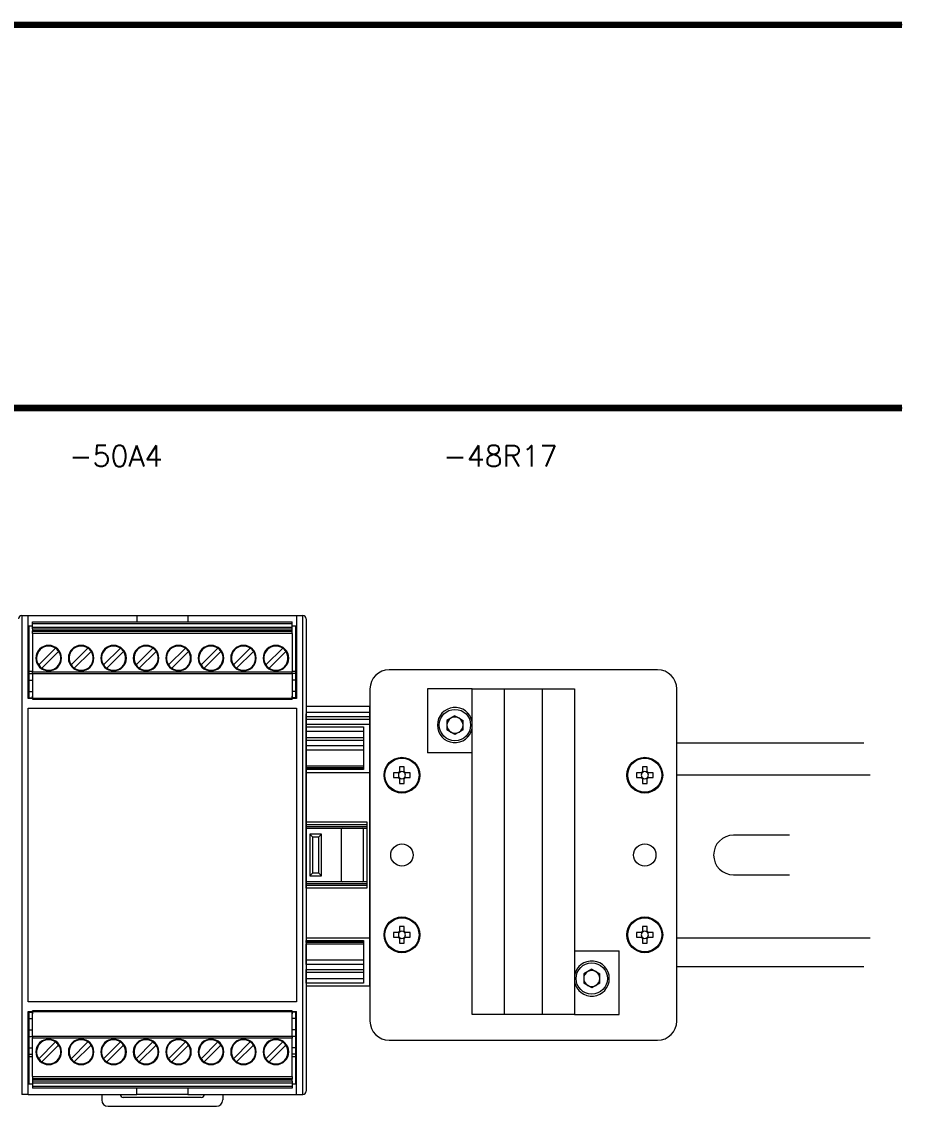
# Model space of a CAD drawing. Extents: x -2993 to 3661, y -4147 to -1441.
# Drawn here: x -1920.4 to -1782.1, y -2918.5 to -2748.7 of the extents above; entities that cross this region are included whole.
import ezdxf
from ezdxf.enums import TextEntityAlignment as Align

# ---------------------------------------------------------------- set-up
doc = ezdxf.new("R2010")
doc.units = 0
doc.header["$LTSCALE"] = 0.1
doc.header["$MEASUREMENT"] = 0
doc.layers.get('0').update_dxf_attribs({"linetype": 'CONTINUOUS'})
doc.layers.add('DIM', color=5, linetype='CONTINUOUS')
doc.layers.add('RAILS', color=1, linetype='CONTINUOUS')
doc.styles.get("Standard").update_dxf_attribs({"font": 'simplex.shx'})

msp = doc.modelspace()

# ---------------------------------------------------------------- linework, layer by layer
at = {"color": 7, "linetype": 'Continuous', "lineweight": 13}
for p, q in [((-1920.37, -2841.67), (-1920.37, -2916.67)), ((-1920.37, -2841.67), (-1919.37, -2841.67)), ((-1919.37, -2841.67), (-1902.37, -2841.67)), ((-1919.37, -2854.67), (-1919.37, -2841.67)), ((-1919.37, -2843.27), (-1918.69, -2843.27)), ((-1919.27, -2843.27), (-1919.27, -2854.37)), ((-1918.69, -2842.67), (-1878.05, -2842.67)), ((-1878.05, -2842.97), (-1918.69, -2842.97)), ((-1918.69, -2843.47), (-1918.69, -2842.97)), ((-1902.37, -2841.67), (-1902.37, -2842.67)), ((-1902.37, -2841.67), (-1894.37, -2841.67)), ((-1894.37, -2841.67), (-1894.37, -2842.67)), ((-1894.37, -2841.67), (-1877.37, -2841.67)), ((-1878.05, -2843.47), (-1878.05, -2842.97)), ((-1878.05, -2843.27), (-1877.37, -2843.27)), ((-1877.47, -2854.37), (-1877.47, -2843.27)), ((-1877.37, -2841.67), (-1877.37, -2854.67)), ((-1877.37, -2841.67), (-1876.37, -2841.67)), ((-1876.37, -2916.67), (-1876.37, -2841.67)), ((-1875.87, -2842.17), (-1875.87, -2916.17)), ((-1918.69, -2843.47), (-1878.05, -2843.47)), ((-1918.69, -2843.77), (-1878.05, -2843.77)), ((-1918.69, -2843.77), (-1918.69, -2844.08)), ((-1878.05, -2844.08), (-1918.69, -2844.08)), ((-1878.05, -2844.19), (-1918.69, -2844.19)), ((-1878.05, -2844.49), (-1918.69, -2844.49)), ((-1918.69, -2844.49), (-1918.69, -2850.51)), ((-1878.05, -2844.08), (-1878.05, -2843.77)), ((-1878.05, -2844.49), (-1878.05, -2850.51)), ((-1917.71, -2849.41), (-1915.08, -2846.78)), ((-1914.59, -2847.28), (-1917.22, -2849.91)), ((-1912.63, -2849.41), (-1910, -2846.78)), ((-1909.51, -2847.28), (-1912.14, -2849.91)), ((-1907.55, -2849.41), (-1904.92, -2846.78)), ((-1904.43, -2847.28), (-1907.06, -2849.91)), ((-1902.47, -2849.41), (-1899.84, -2846.78)), ((-1899.35, -2847.28), (-1901.98, -2849.91)), ((-1897.39, -2849.41), (-1894.76, -2846.78)), ((-1894.27, -2847.28), (-1896.9, -2849.91)), ((-1892.31, -2849.41), (-1889.68, -2846.78)), ((-1889.19, -2847.28), (-1891.82, -2849.91)), ((-1887.23, -2849.41), (-1884.6, -2846.78)), ((-1884.11, -2847.28), (-1886.74, -2849.91)), ((-1882.15, -2849.41), (-1879.52, -2846.78)), ((-1879.03, -2847.28), (-1881.66, -2849.91)), ((-1919.27, -2850.37), (-1918.69, -2850.37)), ((-1919.27, -2850.77), (-1918.69, -2850.77)), ((-1919.27, -2851.77), (-1918.69, -2851.77)), ((-1918.69, -2850.51), (-1878.05, -2850.51)), ((-1878.05, -2850.81), (-1918.69, -2850.81)), ((-1918.69, -2850.81), (-1918.69, -2854.79)), ((-1878.05, -2850.37), (-1877.47, -2850.37)), ((-1878.05, -2850.81), (-1878.05, -2850.51)), ((-1877.47, -2850.77), (-1878.05, -2850.77)), ((-1878.05, -2850.81), (-1878.05, -2854.79)), ((-1877.47, -2851.77), (-1878.05, -2851.77)), ((-1820.87, -2850.17), (-1862.87, -2850.17)), ((-1865.87, -2853.17), (-1865.87, -2905.17)), ((-1856.87, -2853.17), (-1856.87, -2863.17)), ((-1849.87, -2853.17), (-1856.87, -2853.17)), ((-1849.87, -2904.17), (-1849.87, -2853.17)), ((-1849.87, -2853.17), (-1844.87, -2853.17)), ((-1844.87, -2853.17), (-1844.87, -2904.17)), ((-1844.87, -2853.17), (-1838.87, -2853.17)), ((-1838.87, -2904.17), (-1838.87, -2853.17)), ((-1838.87, -2853.17), (-1833.87, -2853.17)), ((-1833.87, -2853.17), (-1833.87, -2904.17)), ((-1817.87, -2905.17), (-1817.87, -2853.17)), ((-1919.37, -2854.37), (-1919.27, -2854.37)), ((-1877.37, -2854.67), (-1919.37, -2854.67)), ((-1919.27, -2853.57), (-1918.69, -2853.57)), ((-1919.27, -2854.37), (-1919.27, -2854.67)), ((-1919.27, -2854.57), (-1918.69, -2854.57)), ((-1918.69, -2854.67), (-1918.69, -2854.3)), ((-1918.69, -2854.79), (-1878.05, -2854.79)), ((-1877.47, -2853.57), (-1878.05, -2853.57)), ((-1878.05, -2854.67), (-1878.05, -2854.3)), ((-1877.47, -2854.57), (-1878.05, -2854.57)), ((-1877.47, -2854.37), (-1877.37, -2854.37)), ((-1877.47, -2854.67), (-1877.47, -2854.37)), ((-1919.37, -2902.17), (-1919.37, -2856.17)), ((-1919.37, -2856.17), (-1877.37, -2856.17)), ((-1877.37, -2856.17), (-1877.37, -2902.17)), ((-1875.87, -2855.87), (-1875.87, -2856.85)), ((-1875.87, -2855.87), (-1865.87, -2855.87)), ((-1875.87, -2856.85), (-1875.87, -2857.47)), ((-1865.87, -2856.85), (-1875.87, -2856.85)), ((-1865.87, -2856.85), (-1865.87, -2855.87)), ((-1865.87, -2857.47), (-1865.87, -2856.85)), ((-1875.87, -2859.07), (-1875.87, -2857.07)), ((-1875.87, -2857.97), (-1875.87, -2857.47)), ((-1875.87, -2857.47), (-1865.87, -2857.47)), ((-1875.87, -2857.97), (-1875.87, -2858.67)), ((-1865.87, -2857.97), (-1875.87, -2857.97)), ((-1865.87, -2857.97), (-1865.87, -2857.47)), ((-1865.87, -2858.67), (-1865.87, -2857.97)), ((-1852.57, -2857.37), (-1853.83, -2858.1)), ((-1853.83, -2858.1), (-1853.83, -2859.55)), ((-1852.57, -2857.37), (-1851.31, -2858.1)), ((-1851.31, -2859.55), (-1851.31, -2858.1)), ((-1875.87, -2858.67), (-1875.87, -2859.11)), ((-1875.87, -2858.67), (-1865.87, -2858.67)), ((-1875.87, -2880.57), (-1875.87, -2859.07)), ((-1875.87, -2859.8), (-1875.87, -2859.11)), ((-1875.87, -2859.11), (-1866.87, -2859.11)), ((-1875.87, -2859.85), (-1875.87, -2859.8)), ((-1875.87, -2859.8), (-1866.87, -2859.8)), ((-1875.87, -2860.8), (-1875.87, -2859.85)), ((-1866.87, -2859.85), (-1875.87, -2859.85)), ((-1866.87, -2859.11), (-1866.87, -2865.79)), ((-1865.87, -2866.23), (-1865.87, -2858.67)), ((-1852.57, -2860.28), (-1853.83, -2859.55)), ((-1851.31, -2859.55), (-1852.57, -2860.28)), ((-1875.87, -2861.24), (-1875.87, -2860.8)), ((-1866.87, -2860.8), (-1875.87, -2860.8)), ((-1875.87, -2861.24), (-1875.87, -2862.01)), ((-1866.87, -2861.24), (-1875.87, -2861.24)), ((-1875.87, -2862.72), (-1875.87, -2862.01)), ((-1875.87, -2862.01), (-1866.87, -2862.01)), ((-1875.87, -2865.26), (-1875.87, -2862.72)), ((-1875.87, -2862.72), (-1866.87, -2862.72)), ((-1849.87, -2863.17), (-1856.87, -2863.17)), ((-1875.87, -2865.26), (-1875.87, -2865.46)), ((-1866.87, -2865.26), (-1875.87, -2865.26)), ((-1861.24, -2865.37), (-1861.24, -2866.11)), ((-1860.5, -2866.11), (-1860.5, -2865.37)), ((-1823.24, -2865.37), (-1823.24, -2866.11)), ((-1822.5, -2866.11), (-1822.5, -2865.37)), ((-1875.87, -2865.7), (-1875.87, -2865.46)), ((-1875.87, -2865.46), (-1866.87, -2865.46)), ((-1875.87, -2865.79), (-1875.87, -2865.7)), ((-1866.87, -2865.7), (-1875.87, -2865.7)), ((-1866.87, -2865.79), (-1875.87, -2865.79)), ((-1875.87, -2865.79), (-1875.87, -2866.23)), ((-1875.87, -2866.23), (-1865.87, -2866.23)), ((-1875.87, -2866.23), (-1875.87, -2873.97)), ((-1865.87, -2892.12), (-1865.87, -2866.23)), ((-1861.44, -2866.3), (-1862.18, -2866.3)), ((-1862.18, -2867.04), (-1861.44, -2867.04)), ((-1861.4, -2866.3), (-1861.4, -2866.5)), ((-1861.4, -2866.85), (-1861.4, -2867.04)), ((-1861.05, -2866.15), (-1861.24, -2866.15)), ((-1860.5, -2866.15), (-1860.7, -2866.15)), ((-1860.34, -2866.5), (-1860.34, -2866.3)), ((-1860.34, -2867.04), (-1860.34, -2866.85)), ((-1859.56, -2866.3), (-1860.31, -2866.3)), ((-1860.31, -2867.04), (-1859.56, -2867.04)), ((-1823.44, -2866.3), (-1824.18, -2866.3)), ((-1824.18, -2867.04), (-1823.44, -2867.04)), ((-1823.4, -2866.3), (-1823.4, -2866.5)), ((-1823.4, -2866.85), (-1823.4, -2867.04)), ((-1823.05, -2866.15), (-1823.24, -2866.15)), ((-1822.5, -2866.15), (-1822.7, -2866.15)), ((-1822.34, -2866.5), (-1822.34, -2866.3)), ((-1822.34, -2867.04), (-1822.34, -2866.85)), ((-1821.56, -2866.3), (-1822.31, -2866.3)), ((-1822.31, -2867.04), (-1821.56, -2867.04)), ((-1861.24, -2867.2), (-1861.05, -2867.2)), ((-1861.24, -2867.24), (-1861.24, -2867.98)), ((-1860.7, -2867.2), (-1860.5, -2867.2)), ((-1860.5, -2867.98), (-1860.5, -2867.24)), ((-1823.24, -2867.2), (-1823.05, -2867.2)), ((-1823.24, -2867.24), (-1823.24, -2867.98)), ((-1822.7, -2867.2), (-1822.5, -2867.2)), ((-1822.5, -2867.98), (-1822.5, -2867.24)), ((-1875.87, -2874.37), (-1875.87, -2873.97)), ((-1875.87, -2873.97), (-1866.37, -2873.97)), ((-1875.87, -2874.74), (-1875.87, -2874.37)), ((-1875.87, -2874.37), (-1866.37, -2874.37)), ((-1875.87, -2874.97), (-1875.87, -2874.74)), ((-1866.37, -2874.74), (-1875.87, -2874.74)), ((-1875.87, -2874.97), (-1866.37, -2874.97)), ((-1875.87, -2883.37), (-1875.87, -2874.97)), ((-1870.37, -2875.17), (-1870.37, -2883.17)), ((-1866.87, -2883.17), (-1866.87, -2875.17)), ((-1866.37, -2873.97), (-1866.37, -2884.37)), ((-1875.27, -2875.92), (-1874.87, -2876.32)), ((-1873.47, -2875.92), (-1875.27, -2875.92)), ((-1875.27, -2875.92), (-1875.27, -2882.42)), ((-1874.87, -2876.32), (-1873.87, -2876.32)), ((-1874.87, -2876.32), (-1874.87, -2882.02)), ((-1873.87, -2876.32), (-1873.47, -2875.92)), ((-1873.87, -2882.02), (-1873.87, -2876.32)), ((-1873.47, -2882.42), (-1873.47, -2875.92)), ((-1874.87, -2882.02), (-1875.27, -2882.42)), ((-1873.87, -2882.02), (-1874.87, -2882.02)), ((-1873.47, -2882.42), (-1873.87, -2882.02)), ((-1875.87, -2883.61), (-1875.87, -2883.37)), ((-1866.37, -2883.37), (-1875.87, -2883.37)), ((-1875.87, -2883.97), (-1875.87, -2883.61)), ((-1875.87, -2883.61), (-1866.37, -2883.61)), ((-1875.87, -2884.37), (-1875.87, -2883.97)), ((-1866.37, -2883.97), (-1875.87, -2883.97)), ((-1875.27, -2882.42), (-1873.47, -2882.42)), ((-1866.37, -2884.37), (-1875.87, -2884.37)), ((-1875.87, -2884.37), (-1875.87, -2892.12)), ((-1861.24, -2890.37), (-1861.24, -2891.11)), ((-1860.5, -2891.11), (-1860.5, -2890.37)), ((-1823.24, -2890.37), (-1823.24, -2891.11)), ((-1822.5, -2891.11), (-1822.5, -2890.37)), ((-1875.87, -2892.12), (-1875.87, -2892.56)), ((-1875.87, -2892.12), (-1865.87, -2892.12)), ((-1865.87, -2899.67), (-1865.87, -2892.12)), ((-1861.44, -2891.3), (-1862.18, -2891.3)), ((-1862.18, -2892.04), (-1861.44, -2892.04)), ((-1861.4, -2891.3), (-1861.4, -2891.5)), ((-1861.4, -2891.85), (-1861.4, -2892.04)), ((-1861.05, -2891.15), (-1861.24, -2891.15)), ((-1861.24, -2892.2), (-1861.05, -2892.2)), ((-1861.24, -2892.24), (-1861.24, -2892.98)), ((-1860.5, -2891.15), (-1860.7, -2891.15)), ((-1860.7, -2892.2), (-1860.5, -2892.2)), ((-1860.5, -2892.98), (-1860.5, -2892.24)), ((-1860.34, -2891.5), (-1860.34, -2891.3)), ((-1860.34, -2892.04), (-1860.34, -2891.85)), ((-1859.56, -2891.3), (-1860.31, -2891.3)), ((-1860.31, -2892.04), (-1859.56, -2892.04)), ((-1823.44, -2891.3), (-1824.18, -2891.3)), ((-1824.18, -2892.04), (-1823.44, -2892.04)), ((-1823.4, -2891.3), (-1823.4, -2891.5)), ((-1823.4, -2891.85), (-1823.4, -2892.04)), ((-1823.05, -2891.15), (-1823.24, -2891.15)), ((-1823.24, -2892.2), (-1823.05, -2892.2)), ((-1823.24, -2892.24), (-1823.24, -2892.98)), ((-1822.5, -2891.15), (-1822.7, -2891.15)), ((-1822.7, -2892.2), (-1822.5, -2892.2)), ((-1822.5, -2892.98), (-1822.5, -2892.24)), ((-1822.34, -2891.5), (-1822.34, -2891.3)), ((-1822.34, -2892.04), (-1822.34, -2891.85)), ((-1821.56, -2891.3), (-1822.31, -2891.3)), ((-1822.31, -2892.04), (-1821.56, -2892.04)), ((-1875.87, -2892.56), (-1866.87, -2892.56)), ((-1875.87, -2892.65), (-1875.87, -2892.56)), ((-1875.87, -2892.65), (-1866.87, -2892.65)), ((-1875.87, -2892.89), (-1875.87, -2892.65)), ((-1866.87, -2892.89), (-1875.87, -2892.89)), ((-1875.87, -2892.89), (-1875.87, -2893.09)), ((-1875.87, -2893.09), (-1866.87, -2893.09)), ((-1875.87, -2895.62), (-1875.87, -2893.09)), ((-1866.87, -2892.56), (-1866.87, -2899.24)), ((-1833.87, -2894.17), (-1826.87, -2894.17)), ((-1826.87, -2904.17), (-1826.87, -2894.17)), ((-1866.87, -2895.62), (-1875.87, -2895.62)), ((-1875.87, -2896.34), (-1875.87, -2895.62)), ((-1866.87, -2896.34), (-1875.87, -2896.34)), ((-1875.87, -2896.34), (-1875.87, -2897.11)), ((-1875.87, -2897.11), (-1866.87, -2897.11)), ((-1875.87, -2897.54), (-1875.87, -2897.11)), ((-1875.87, -2897.54), (-1866.87, -2897.54)), ((-1875.87, -2898.5), (-1875.87, -2897.54)), ((-1831.17, -2897.07), (-1832.43, -2897.8)), ((-1831.17, -2897.07), (-1829.91, -2897.8)), ((-1875.87, -2898.5), (-1866.87, -2898.5)), ((-1875.87, -2898.54), (-1875.87, -2898.5)), ((-1866.87, -2898.54), (-1875.87, -2898.54)), ((-1875.87, -2899.24), (-1875.87, -2898.54)), ((-1866.87, -2899.24), (-1875.87, -2899.24)), ((-1875.87, -2899.24), (-1875.87, -2899.67)), ((-1832.43, -2897.8), (-1832.43, -2899.25)), ((-1831.17, -2899.98), (-1832.43, -2899.25)), ((-1829.91, -2899.25), (-1831.17, -2899.98)), ((-1829.91, -2899.25), (-1829.91, -2897.8)), ((-1875.87, -2899.67), (-1865.87, -2899.67)), ((-1877.37, -2902.17), (-1919.37, -2902.17)), ((-1919.37, -2903.67), (-1877.37, -2903.67)), ((-1919.37, -2916.67), (-1919.37, -2903.67)), ((-1919.27, -2903.97), (-1919.37, -2903.97)), ((-1919.27, -2903.67), (-1919.27, -2903.97)), ((-1919.27, -2903.77), (-1918.69, -2903.77)), ((-1919.27, -2903.97), (-1919.27, -2915.07)), ((-1878.05, -2903.55), (-1918.69, -2903.55)), ((-1918.69, -2907.53), (-1918.69, -2903.55)), ((-1918.69, -2903.67), (-1918.69, -2904.05)), ((-1878.05, -2907.53), (-1878.05, -2903.55)), ((-1878.05, -2903.67), (-1878.05, -2904.05)), ((-1877.47, -2903.77), (-1878.05, -2903.77)), ((-1877.47, -2903.97), (-1877.47, -2903.67)), ((-1877.37, -2903.97), (-1877.47, -2903.97)), ((-1877.47, -2915.07), (-1877.47, -2903.97)), ((-1877.37, -2916.67), (-1877.37, -2903.67)), ((-1844.87, -2904.17), (-1849.87, -2904.17)), ((-1838.87, -2904.17), (-1844.87, -2904.17)), ((-1833.87, -2904.17), (-1838.87, -2904.17)), ((-1833.87, -2904.17), (-1826.87, -2904.17)), ((-1919.27, -2904.77), (-1918.69, -2904.77)), ((-1877.47, -2904.77), (-1878.05, -2904.77)), ((-1919.27, -2906.57), (-1918.69, -2906.57)), ((-1919.27, -2907.57), (-1918.69, -2907.57)), ((-1918.69, -2907.53), (-1878.05, -2907.53)), ((-1918.69, -2907.53), (-1918.69, -2907.83)), ((-1877.47, -2906.57), (-1878.05, -2906.57)), ((-1877.47, -2907.57), (-1878.05, -2907.57)), ((-1919.27, -2909.37), (-1918.69, -2909.37)), ((-1878.05, -2907.83), (-1918.69, -2907.83)), ((-1918.69, -2913.85), (-1918.69, -2907.83)), ((-1917.71, -2911.07), (-1915.08, -2908.44)), ((-1914.59, -2908.94), (-1917.22, -2911.57)), ((-1912.63, -2911.07), (-1910, -2908.44)), ((-1909.51, -2908.94), (-1912.14, -2911.57)), ((-1907.55, -2911.07), (-1904.92, -2908.44)), ((-1904.43, -2908.94), (-1907.06, -2911.57)), ((-1902.47, -2911.07), (-1899.84, -2908.44)), ((-1899.35, -2908.94), (-1901.98, -2911.57)), ((-1897.39, -2911.07), (-1894.76, -2908.44)), ((-1894.27, -2908.94), (-1896.9, -2911.57)), ((-1892.31, -2911.07), (-1889.68, -2908.44)), ((-1889.19, -2908.94), (-1891.82, -2911.57)), ((-1887.23, -2911.07), (-1884.6, -2908.44)), ((-1884.11, -2908.94), (-1886.74, -2911.57)), ((-1882.15, -2911.07), (-1879.52, -2908.44)), ((-1879.03, -2908.94), (-1881.66, -2911.57)), ((-1878.05, -2913.85), (-1878.05, -2907.83)), ((-1877.47, -2909.37), (-1878.05, -2909.37)), ((-1862.87, -2908.17), (-1820.87, -2908.17)), ((-1919.27, -2910.37), (-1918.69, -2910.37)), ((-1918.69, -2910.77), (-1919.27, -2910.77)), ((-1877.47, -2910.37), (-1878.05, -2910.37)), ((-1877.47, -2910.77), (-1878.05, -2910.77)), ((-1918.69, -2913.85), (-1878.05, -2913.85)), ((-1918.69, -2914.15), (-1878.05, -2914.15)), ((-1918.69, -2914.27), (-1878.05, -2914.27)), ((-1918.69, -2914.27), (-1918.69, -2914.58)), ((-1878.05, -2914.58), (-1918.69, -2914.58)), ((-1878.05, -2914.58), (-1878.05, -2914.27)), ((-1918.69, -2915.07), (-1919.37, -2915.07)), ((-1878.05, -2914.88), (-1918.69, -2914.88)), ((-1918.69, -2914.88), (-1918.69, -2915.37)), ((-1918.69, -2915.37), (-1878.05, -2915.37)), ((-1878.05, -2915.67), (-1918.69, -2915.67)), ((-1902.37, -2916.67), (-1902.37, -2915.67)), ((-1894.37, -2915.67), (-1894.37, -2916.67)), ((-1878.05, -2914.88), (-1878.05, -2915.37)), ((-1877.37, -2915.07), (-1878.05, -2915.07)), ((-1919.37, -2916.67), (-1920.37, -2916.67)), ((-1919.37, -2916.67), (-1902.37, -2916.67)), ((-1907.85, -2916.67), (-1907.85, -2917.52)), ((-1892.27, -2917.12), (-1904.47, -2917.12)), ((-1894.37, -2916.67), (-1902.37, -2916.67)), ((-1894.37, -2916.67), (-1877.37, -2916.67)), ((-1888.9, -2916.67), (-1888.9, -2917.52)), ((-1877.37, -2916.67), (-1876.37, -2916.67)), ((-1906.85, -2918.52), (-1889.9, -2918.52))]:
    msp.add_line(p, q, dxfattribs=at)
for points in [[(-1918.69, -2842.97), (-1918.69, -2842.92), (-1918.69, -2842.86), (-1918.69, -2842.81), (-1918.69, -2842.76), (-1918.69, -2842.72), (-1918.69, -2842.7), (-1918.69, -2842.68), (-1918.69, -2842.67)], [(-1878.05, -2842.97), (-1878.05, -2842.92), (-1878.05, -2842.86), (-1878.05, -2842.81), (-1878.05, -2842.76), (-1878.05, -2842.72), (-1878.05, -2842.7), (-1878.05, -2842.68), (-1878.05, -2842.67)], [(-1918.69, -2843.77), (-1918.69, -2843.71), (-1918.69, -2843.65), (-1918.69, -2843.6), (-1918.69, -2843.56), (-1918.69, -2843.52), (-1918.69, -2843.49), (-1918.69, -2843.47), (-1918.69, -2843.47)], [(-1918.69, -2844.19), (-1918.69, -2844.17), (-1918.69, -2844.13), (-1918.69, -2844.08)], [(-1918.69, -2844.49), (-1918.69, -2844.44), (-1918.69, -2844.38), (-1918.69, -2844.33), (-1918.69, -2844.28), (-1918.69, -2844.24), (-1918.69, -2844.22), (-1918.69, -2844.2), (-1918.69, -2844.19)], [(-1878.05, -2843.77), (-1878.05, -2843.71), (-1878.05, -2843.65), (-1878.05, -2843.6), (-1878.05, -2843.56), (-1878.05, -2843.52), (-1878.05, -2843.49), (-1878.05, -2843.47), (-1878.05, -2843.47)], [(-1878.05, -2844.19), (-1878.05, -2844.17), (-1878.05, -2844.13), (-1878.05, -2844.08)], [(-1878.05, -2844.49), (-1878.05, -2844.44), (-1878.05, -2844.38), (-1878.05, -2844.33), (-1878.05, -2844.28), (-1878.05, -2844.24), (-1878.05, -2844.22), (-1878.05, -2844.2), (-1878.05, -2844.19)], [(-1918.69, -2850.81), (-1918.69, -2850.81), (-1918.69, -2850.79), (-1918.69, -2850.76), (-1918.69, -2850.73), (-1918.69, -2850.68), (-1918.69, -2850.63), (-1918.69, -2850.57), (-1918.69, -2850.51)], [(-1878.05, -2907.53), (-1878.05, -2907.54), (-1878.05, -2907.56), (-1878.05, -2907.58), (-1878.05, -2907.62), (-1878.05, -2907.67), (-1878.05, -2907.72), (-1878.05, -2907.78), (-1878.05, -2907.83)], [(-1918.69, -2913.85), (-1918.69, -2913.91), (-1918.69, -2913.97), (-1918.69, -2914.02), (-1918.69, -2914.07), (-1918.69, -2914.1), (-1918.69, -2914.13), (-1918.69, -2914.15), (-1918.69, -2914.15)], [(-1918.69, -2914.15), (-1918.69, -2914.17), (-1918.69, -2914.22), (-1918.69, -2914.27)], [(-1918.69, -2914.58), (-1918.69, -2914.64), (-1918.69, -2914.69), (-1918.69, -2914.75), (-1918.69, -2914.79), (-1918.69, -2914.83), (-1918.69, -2914.86), (-1918.69, -2914.87), (-1918.69, -2914.88)], [(-1878.05, -2913.85), (-1878.05, -2913.91), (-1878.05, -2913.97), (-1878.05, -2914.02), (-1878.05, -2914.07), (-1878.05, -2914.1), (-1878.05, -2914.13), (-1878.05, -2914.15), (-1878.05, -2914.15)], [(-1878.05, -2914.15), (-1878.05, -2914.17), (-1878.05, -2914.22), (-1878.05, -2914.27)], [(-1878.05, -2914.58), (-1878.05, -2914.64), (-1878.05, -2914.69), (-1878.05, -2914.75), (-1878.05, -2914.79), (-1878.05, -2914.83), (-1878.05, -2914.86), (-1878.05, -2914.87), (-1878.05, -2914.88)], [(-1918.69, -2915.37), (-1918.69, -2915.43), (-1918.69, -2915.49), (-1918.69, -2915.54), (-1918.69, -2915.59), (-1918.69, -2915.62), (-1918.69, -2915.65), (-1918.69, -2915.67), (-1918.69, -2915.67)], [(-1878.05, -2915.37), (-1878.05, -2915.43), (-1878.05, -2915.49), (-1878.05, -2915.54), (-1878.05, -2915.59), (-1878.05, -2915.62), (-1878.05, -2915.65), (-1878.05, -2915.67), (-1878.05, -2915.67)]]:
    msp.add_lwpolyline(points, dxfattribs=at)
for centre, radius in [((-1852.57, -2858.82), 2.45), ((-1860.87, -2866.67), 2.8), ((-1860.87, -2866.67), 2.67), ((-1822.87, -2866.67), 2.8), ((-1822.87, -2866.67), 2.67), ((-1860.87, -2879.17), 1.75), ((-1822.87, -2879.17), 1.75), ((-1860.87, -2891.67), 2.8), ((-1860.87, -2891.67), 2.67), ((-1822.87, -2891.67), 2.8), ((-1822.87, -2891.67), 2.67), ((-1831.17, -2898.52), 2.45)]:
    msp.add_circle(centre, radius, dxfattribs=at)
for centre, radius, start, end in [((-1920.37, -2842.17), 0.5, 90.0002, 180), ((-1876.37, -2842.17), 0.5, 0.0002, 90), ((-1916.15, -2848.34), 2, 90, 270), ((-1916.15, -2848.34), 1.89, 55.6634, 135), ((-1916.15, -2848.34), 2, 270, 90), ((-1911.07, -2848.34), 2, 90, 270), ((-1911.07, -2848.34), 1.89, 55.6634, 135), ((-1911.07, -2848.34), 2, 270, 90), ((-1905.99, -2848.34), 2, 90, 270), ((-1905.99, -2848.34), 1.89, 55.6634, 135), ((-1905.99, -2848.34), 2, 270, 90), ((-1900.91, -2848.34), 2, 90, 270), ((-1900.91, -2848.34), 1.89, 55.6634, 135), ((-1900.91, -2848.34), 2, 270, 90), ((-1895.83, -2848.34), 2, 90, 270), ((-1895.83, -2848.34), 1.89, 55.6634, 135), ((-1895.83, -2848.34), 2, 270, 90), ((-1890.75, -2848.34), 2, 90, 270), ((-1890.75, -2848.34), 1.89, 55.6634, 135), ((-1890.75, -2848.34), 2, 270, 90), ((-1885.67, -2848.34), 2, 90, 270), ((-1885.67, -2848.34), 1.89, 55.6634, 135), ((-1885.67, -2848.34), 2, 270, 90), ((-1880.59, -2848.34), 2, 90, 270), ((-1880.59, -2848.34), 1.89, 55.6634, 135), ((-1880.59, -2848.34), 2, 270, 90), ((-1916.15, -2848.34), 1.89, 135, 214.3366), ((-1916.15, -2848.34), 1.89, 34.3365, 55.6635), ((-1916.15, -2848.34), 1.89, 315, 34.3366), ((-1911.07, -2848.34), 1.89, 135, 214.3366), ((-1911.07, -2848.34), 1.89, 34.3365, 55.6635), ((-1911.07, -2848.34), 1.89, 315, 34.3366), ((-1905.99, -2848.34), 1.89, 135, 214.3366), ((-1905.99, -2848.34), 1.89, 34.3365, 55.6635), ((-1905.99, -2848.34), 1.89, 315, 34.3366), ((-1900.91, -2848.34), 1.89, 135, 214.3366), ((-1900.91, -2848.34), 1.89, 34.3365, 55.6635), ((-1900.91, -2848.34), 1.89, 315, 34.3366), ((-1895.83, -2848.34), 1.89, 135, 214.3366), ((-1895.83, -2848.34), 1.89, 34.3365, 55.6635), ((-1895.83, -2848.34), 1.89, 315, 34.3366), ((-1890.75, -2848.34), 1.89, 135, 214.3366), ((-1890.75, -2848.34), 1.89, 34.3365, 55.6635), ((-1890.75, -2848.34), 1.89, 315, 34.3366), ((-1885.67, -2848.34), 1.89, 135, 214.3366), ((-1885.67, -2848.34), 1.89, 34.3365, 55.6635), ((-1885.67, -2848.34), 1.89, 315, 34.3366), ((-1880.59, -2848.34), 1.89, 135, 214.3366), ((-1880.59, -2848.34), 1.89, 34.3365, 55.6635), ((-1880.59, -2848.34), 1.89, 315, 34.3366), ((-1916.15, -2848.34), 1.89, 214.3365, 235.6635), ((-1916.15, -2848.34), 1.89, 235.6634, 315), ((-1911.07, -2848.34), 1.89, 214.3365, 235.6635), ((-1911.07, -2848.34), 1.89, 235.6634, 315), ((-1905.99, -2848.34), 1.89, 214.3365, 235.6635), ((-1905.99, -2848.34), 1.89, 235.6634, 315), ((-1900.91, -2848.34), 1.89, 214.3365, 235.6635), ((-1900.91, -2848.34), 1.89, 235.6634, 315), ((-1895.83, -2848.34), 1.89, 214.3365, 235.6635), ((-1895.83, -2848.34), 1.89, 235.6634, 315), ((-1890.75, -2848.34), 1.89, 214.3365, 235.6635), ((-1890.75, -2848.34), 1.89, 235.6634, 315), ((-1885.67, -2848.34), 1.89, 214.3365, 235.6635), ((-1885.67, -2848.34), 1.89, 235.6634, 315), ((-1880.59, -2848.34), 1.89, 214.3365, 235.6635), ((-1880.59, -2848.34), 1.89, 235.6634, 315), ((-1862.87, -2853.17), 3, 90, 180), ((-1820.87, -2853.17), 3, 0, 90), ((-1852.57, -2858.82), 2.75, 10.9425, 349.0575), ((-1852.57, -2858.82), 1.26, 120, 180), ((-1852.57, -2858.82), 1.26, 60, 120), ((-1852.57, -2858.82), 1.26, 0, 60), ((-1852.57, -2858.82), 1.26, 180, 240), ((-1852.57, -2858.82), 1.26, 240, 300), ((-1852.57, -2858.82), 1.26, 300, 0), ((-1860.87, -2876.27), 10.91, 88.0572, 91.9428), ((-1822.87, -2876.27), 10.91, 88.0572, 91.9428), ((-1851.22, -2866.67), 10.96, 178.0654, 181.9346), ((-1860.87, -2866.67), 0.675, 123.2306, 146.7694), ((-1860.87, -2866.67), 0.675, 213.2306, 236.7694), ((-1860.87, -2866.67), 0.556, 161.5698, 198.4302), ((-1860.87, -2866.67), 0.556, 138.2818, 161.5698), ((-1860.87, -2866.67), 0.556, 198.4302, 221.7182), ((-1860.87, -2866.67), 0.556, 131.7182, 138.2818), ((-1860.87, -2866.67), 0.556, 221.7182, 228.2818), ((-1860.87, -2866.67), 0.556, 108.4302, 131.7182), ((-1860.87, -2866.67), 0.556, 71.5698, 108.4302), ((-1860.87, -2866.67), 0.556, 48.2818, 71.5698), ((-1860.87, -2866.67), 0.675, 33.2306, 56.7694), ((-1860.87, -2866.67), 0.556, 41.7182, 48.2818), ((-1860.87, -2866.67), 0.675, 303.2306, 326.7694), ((-1860.87, -2866.67), 0.556, 311.7182, 318.2818), ((-1860.87, -2866.67), 0.556, 18.4302, 41.7182), ((-1860.87, -2866.67), 0.556, 318.2818, 341.5698), ((-1860.87, -2866.67), 0.556, 341.5698, 18.4302), ((-1870.54, -2866.67), 10.98, 358.0685, 1.9315), ((-1813.22, -2866.67), 10.96, 178.0654, 181.9346), ((-1822.87, -2866.67), 0.675, 123.2306, 146.7694), ((-1822.87, -2866.67), 0.675, 213.2306, 236.7694), ((-1822.87, -2866.67), 0.556, 161.5698, 198.4302), ((-1822.87, -2866.67), 0.556, 138.2818, 161.5698), ((-1822.87, -2866.67), 0.556, 198.4302, 221.7182), ((-1822.87, -2866.67), 0.556, 131.7182, 138.2818), ((-1822.87, -2866.67), 0.556, 221.7182, 228.2818), ((-1822.87, -2866.67), 0.556, 108.4302, 131.7182), ((-1822.87, -2866.67), 0.556, 71.5698, 108.4302), ((-1822.87, -2866.67), 0.556, 48.2818, 71.5698), ((-1822.87, -2866.67), 0.675, 33.2306, 56.7694), ((-1822.87, -2866.67), 0.556, 41.7182, 48.2818), ((-1822.87, -2866.67), 0.675, 303.2306, 326.7694), ((-1822.87, -2866.67), 0.556, 311.7182, 318.2818), ((-1822.87, -2866.67), 0.556, 18.4302, 41.7182), ((-1822.87, -2866.67), 0.556, 318.2818, 341.5698), ((-1822.87, -2866.67), 0.556, 341.5698, 18.4302), ((-1832.54, -2866.67), 10.98, 358.0685, 1.9315), ((-1860.87, -2866.67), 0.556, 228.2818, 251.5698), ((-1860.87, -2856.98), 11.01, 268.0737, 271.9263), ((-1860.87, -2866.67), 0.556, 251.5698, 288.4302), ((-1860.87, -2866.67), 0.556, 288.4302, 311.7182), ((-1822.87, -2866.67), 0.556, 228.2818, 251.5698), ((-1822.87, -2856.98), 11.01, 268.0737, 271.9263), ((-1822.87, -2866.67), 0.556, 251.5698, 288.4302), ((-1822.87, -2866.67), 0.556, 288.4302, 311.7182), ((-1870.17, -2875.17), 0.2, 90, 180), ((-1867.07, -2875.17), 0.2, 0, 90), ((-1870.17, -2883.17), 0.2, 180, 270), ((-1867.07, -2883.17), 0.2, 270, 0), ((-1860.87, -2901.27), 10.91, 88.0572, 91.9428), ((-1822.87, -2901.27), 10.91, 88.0572, 91.9428), ((-1851.22, -2891.67), 10.96, 178.0654, 181.9346), ((-1860.87, -2891.67), 0.675, 123.2306, 146.7694), ((-1860.87, -2891.67), 0.675, 213.2306, 236.7694), ((-1860.87, -2891.67), 0.556, 161.5698, 198.4302), ((-1860.87, -2891.67), 0.556, 138.2818, 161.5698), ((-1860.87, -2891.67), 0.556, 198.4302, 221.7182), ((-1860.87, -2891.67), 0.556, 131.7182, 138.2818), ((-1860.87, -2891.67), 0.556, 221.7182, 228.2818), ((-1860.87, -2891.67), 0.556, 108.4302, 131.7182), ((-1860.87, -2891.67), 0.556, 228.2818, 251.5698), ((-1860.87, -2891.67), 0.556, 71.5698, 108.4302), ((-1860.87, -2891.67), 0.556, 251.5698, 288.4302), ((-1860.87, -2891.67), 0.556, 48.2818, 71.5698), ((-1860.87, -2891.67), 0.556, 288.4302, 311.7182), ((-1860.87, -2891.67), 0.675, 33.2306, 56.7694), ((-1860.87, -2891.67), 0.556, 41.7182, 48.2818), ((-1860.87, -2891.67), 0.675, 303.2306, 326.7694), ((-1860.87, -2891.67), 0.556, 311.7182, 318.2818), ((-1860.87, -2891.67), 0.556, 18.4302, 41.7182), ((-1860.87, -2891.67), 0.556, 318.2818, 341.5698), ((-1860.87, -2891.67), 0.556, 341.5698, 18.4302), ((-1870.54, -2891.67), 10.98, 358.0685, 1.9315), ((-1813.22, -2891.67), 10.96, 178.0654, 181.9346), ((-1822.87, -2891.67), 0.675, 123.2306, 146.7694), ((-1822.87, -2891.67), 0.675, 213.2306, 236.7694), ((-1822.87, -2891.67), 0.556, 161.5698, 198.4302), ((-1822.87, -2891.67), 0.556, 138.2818, 161.5698), ((-1822.87, -2891.67), 0.556, 198.4302, 221.7182), ((-1822.87, -2891.67), 0.556, 131.7182, 138.2818), ((-1822.87, -2891.67), 0.556, 221.7182, 228.2818), ((-1822.87, -2891.67), 0.556, 108.4302, 131.7182), ((-1822.87, -2891.67), 0.556, 228.2818, 251.5698), ((-1822.87, -2891.67), 0.556, 71.5698, 108.4302), ((-1822.87, -2891.67), 0.556, 251.5698, 288.4302), ((-1822.87, -2891.67), 0.556, 48.2818, 71.5698), ((-1822.87, -2891.67), 0.556, 288.4302, 311.7182), ((-1822.87, -2891.67), 0.675, 33.2306, 56.7694), ((-1822.87, -2891.67), 0.556, 41.7182, 48.2818), ((-1822.87, -2891.67), 0.675, 303.2306, 326.7694), ((-1822.87, -2891.67), 0.556, 311.7182, 318.2818), ((-1822.87, -2891.67), 0.556, 18.4302, 41.7182), ((-1822.87, -2891.67), 0.556, 318.2818, 341.5698), ((-1822.87, -2891.67), 0.556, 341.5698, 18.4302), ((-1832.54, -2891.67), 10.98, 358.0685, 1.9315), ((-1860.87, -2881.98), 11.01, 268.0737, 271.9263), ((-1822.87, -2881.98), 11.01, 268.0737, 271.9263), ((-1831.17, -2898.52), 2.75, 0, 169.0575), ((-1831.17, -2898.52), 1.26, 120, 180), ((-1831.17, -2898.52), 1.26, 60, 120), ((-1831.17, -2898.52), 1.26, 0, 60), ((-1831.17, -2898.52), 2.75, 190.9425, 0), ((-1831.17, -2898.52), 1.26, 180, 240), ((-1831.17, -2898.52), 1.26, 300, 0), ((-1831.17, -2898.52), 1.26, 240, 300), ((-1862.87, -2905.17), 3, 180, 270), ((-1820.87, -2905.17), 3, 270, 0), ((-1916.15, -2910), 2, 90, 270), ((-1916.15, -2910), 1.89, 135, 214.3366), ((-1916.15, -2910), 1.89, 55.6634, 135), ((-1916.15, -2910), 2, 270, 90), ((-1916.15, -2910), 1.89, 34.3365, 55.6635), ((-1916.15, -2910), 1.89, 315, 34.3366), ((-1911.07, -2910), 2, 90, 270), ((-1911.07, -2910), 1.89, 135, 214.3366), ((-1911.07, -2910), 1.89, 55.6634, 135), ((-1911.07, -2910), 2, 270, 90), ((-1911.07, -2910), 1.89, 34.3365, 55.6635), ((-1911.07, -2910), 1.89, 315, 34.3366), ((-1905.99, -2910), 2, 90, 270), ((-1905.99, -2910), 1.89, 135, 214.3366), ((-1905.99, -2910), 1.89, 55.6634, 135), ((-1905.99, -2910), 2, 270, 90), ((-1905.99, -2910), 1.89, 34.3365, 55.6635), ((-1905.99, -2910), 1.89, 315, 34.3366), ((-1900.91, -2910), 2, 90, 270), ((-1900.91, -2910), 1.89, 135, 214.3366), ((-1900.91, -2910), 1.89, 55.6634, 135), ((-1900.91, -2910), 2, 270, 90), ((-1900.91, -2910), 1.89, 34.3365, 55.6635), ((-1900.91, -2910), 1.89, 315, 34.3366), ((-1895.83, -2910), 2, 90, 270), ((-1895.83, -2910), 1.89, 135, 214.3366), ((-1895.83, -2910), 1.89, 55.6634, 135), ((-1895.83, -2910), 2, 270, 90), ((-1895.83, -2910), 1.89, 34.3365, 55.6635), ((-1895.83, -2910), 1.89, 315, 34.3366), ((-1890.75, -2910), 2, 90, 270), ((-1890.75, -2910), 1.89, 135, 214.3366), ((-1890.75, -2910), 1.89, 55.6634, 135), ((-1890.75, -2910), 2, 270, 90), ((-1890.75, -2910), 1.89, 34.3365, 55.6635), ((-1890.75, -2910), 1.89, 315, 34.3366), ((-1885.67, -2910), 2, 90, 270), ((-1885.67, -2910), 1.89, 135, 214.3366), ((-1885.67, -2910), 1.89, 55.6634, 135), ((-1885.67, -2910), 2, 270, 90), ((-1885.67, -2910), 1.89, 34.3365, 55.6635), ((-1885.67, -2910), 1.89, 315, 34.3366), ((-1880.59, -2910), 2, 90, 270), ((-1880.59, -2910), 1.89, 135, 214.3366), ((-1880.59, -2910), 1.89, 55.6634, 135), ((-1880.59, -2910), 2, 270, 90), ((-1880.59, -2910), 1.89, 34.3365, 55.6635), ((-1880.59, -2910), 1.89, 315, 34.3366), ((-1916.15, -2910), 1.89, 214.3365, 235.6635), ((-1911.07, -2910), 1.89, 214.3365, 235.6635), ((-1905.99, -2910), 1.89, 214.3365, 235.6635), ((-1900.91, -2910), 1.89, 214.3365, 235.6635), ((-1895.83, -2910), 1.89, 214.3365, 235.6635), ((-1890.75, -2910), 1.89, 214.3365, 235.6635), ((-1885.67, -2910), 1.89, 214.3365, 235.6635), ((-1880.59, -2910), 1.89, 214.3365, 235.6635), ((-1916.15, -2910), 1.89, 235.6634, 315), ((-1911.07, -2910), 1.89, 235.6634, 315), ((-1905.99, -2910), 1.89, 235.6634, 315), ((-1900.91, -2910), 1.89, 235.6634, 315), ((-1895.83, -2910), 1.89, 235.6634, 315), ((-1890.75, -2910), 1.89, 235.6634, 315), ((-1885.67, -2910), 1.89, 235.6634, 315), ((-1880.59, -2910), 1.89, 235.6634, 315), ((-1876.37, -2916.17), 0.5, 270.0002, 359.9998), ((-1906.85, -2917.52), 1, 180.0001, 269.9999), ((-1904.47, -2916.62), 0.5, 185.7392, 269.9996), ((-1892.27, -2916.62), 0.5, 270.0004, 354.2608), ((-1889.9, -2917.52), 1, 270, 359.9999)]:
    msp.add_arc(centre, radius, start, end, dxfattribs=at)
for centre, major_axis, start_param, end_param in [((-1860.94, -2866.67), (0.492, 0), 2.77218, 3.511006), ((-1860.87, -2866.6), (0, 0.492), 5.913772, 6.652598), ((-1860.8, -2866.67), (0.492, 0), 5.913772, 6.652598), ((-1822.94, -2866.67), (0.492, 0), 2.77218, 3.511006), ((-1822.87, -2866.6), (0, 0.492), 5.913772, 6.652598), ((-1822.8, -2866.67), (0.492, 0), 5.913772, 6.652598), ((-1860.87, -2866.74), (0, 0.492), 2.77218, 3.511006), ((-1822.87, -2866.74), (0, 0.492), 2.77218, 3.511006), ((-1860.94, -2891.67), (0.492, 0), 2.77218, 3.511006), ((-1860.87, -2891.6), (0, 0.492), 5.913772, 6.652598), ((-1860.87, -2891.74), (0, 0.492), 2.77218, 3.511006), ((-1860.8, -2891.67), (0.492, 0), 5.913772, 6.652598), ((-1822.94, -2891.67), (0.492, 0), 2.77218, 3.511006), ((-1822.87, -2891.6), (0, 0.492), 5.913772, 6.652598), ((-1822.87, -2891.74), (0, 0.492), 2.77218, 3.511006), ((-1822.8, -2891.67), (0.492, 0), 5.913772, 6.652598)]:
    msp.add_ellipse(centre, major_axis=major_axis, ratio=0.990116, start_param=start_param, end_param=end_param, dxfattribs=at)
for points, knots in [([(-1861.29, -2866.3), (-1861.29, -2866.3), (-1861.34, -2866.3), (-1861.39, -2866.3), (-1861.43, -2866.3), (-1861.44, -2866.3)], [0, 0, 0, 0, 0.160619, 0.883258, 1, 1, 1, 1]), ([(-1861.44, -2867.04), (-1861.43, -2867.04), (-1861.39, -2867.04), (-1861.34, -2867.04), (-1861.29, -2867.04), (-1861.29, -2867.04)], [0, 0, 0, 0, 0.116742, 0.839381, 1, 1, 1, 1]), ([(-1861.24, -2866.11), (-1861.24, -2866.11), (-1861.24, -2866.15), (-1861.24, -2866.2), (-1861.24, -2866.25), (-1861.24, -2866.26)], [0, 0, 0, 0, 0.116744, 0.83938, 1, 1, 1, 1]), ([(-1860.5, -2866.26), (-1860.5, -2866.25), (-1860.5, -2866.2), (-1860.5, -2866.15), (-1860.5, -2866.11), (-1860.5, -2866.11)], [0, 0, 0, 0, 0.16062, 0.883256, 1, 1, 1, 1]), ([(-1860.31, -2866.3), (-1860.31, -2866.3), (-1860.35, -2866.3), (-1860.4, -2866.3), (-1860.45, -2866.3), (-1860.46, -2866.3)], [0, 0, 0, 0, 0.1167431, 0.8393811, 1, 1, 1, 1]), ([(-1860.46, -2867.04), (-1860.45, -2867.04), (-1860.4, -2867.04), (-1860.35, -2867.04), (-1860.31, -2867.04), (-1860.31, -2867.04)], [0, 0, 0, 0, 0.1606189, 0.8832569, 1, 1, 1, 1]), ([(-1823.29, -2866.3), (-1823.29, -2866.3), (-1823.34, -2866.3), (-1823.39, -2866.3), (-1823.43, -2866.3), (-1823.44, -2866.3)], [0, 0, 0, 0, 0.160619, 0.883258, 1, 1, 1, 1]), ([(-1823.44, -2867.04), (-1823.43, -2867.04), (-1823.39, -2867.04), (-1823.34, -2867.04), (-1823.29, -2867.04), (-1823.29, -2867.04)], [0, 0, 0, 0, 0.116742, 0.839381, 1, 1, 1, 1]), ([(-1823.24, -2866.11), (-1823.24, -2866.11), (-1823.24, -2866.15), (-1823.24, -2866.2), (-1823.24, -2866.25), (-1823.24, -2866.26)], [0, 0, 0, 0, 0.116744, 0.83938, 1, 1, 1, 1]), ([(-1822.5, -2866.26), (-1822.5, -2866.25), (-1822.5, -2866.2), (-1822.5, -2866.15), (-1822.5, -2866.11), (-1822.5, -2866.11)], [0, 0, 0, 0, 0.16062, 0.883256, 1, 1, 1, 1]), ([(-1822.31, -2866.3), (-1822.31, -2866.3), (-1822.35, -2866.3), (-1822.4, -2866.3), (-1822.45, -2866.3), (-1822.46, -2866.3)], [0, 0, 0, 0, 0.1167431, 0.8393811, 1, 1, 1, 1]), ([(-1822.46, -2867.04), (-1822.45, -2867.04), (-1822.4, -2867.04), (-1822.35, -2867.04), (-1822.31, -2867.04), (-1822.31, -2867.04)], [0, 0, 0, 0, 0.1606189, 0.8832569, 1, 1, 1, 1]), ([(-1861.24, -2867.09), (-1861.24, -2867.1), (-1861.24, -2867.14), (-1861.24, -2867.19), (-1861.24, -2867.23), (-1861.24, -2867.24)], [0, 0, 0, 0, 0.160621, 0.883258, 1, 1, 1, 1]), ([(-1860.5, -2867.24), (-1860.5, -2867.23), (-1860.5, -2867.19), (-1860.5, -2867.14), (-1860.5, -2867.1), (-1860.5, -2867.09)], [0, 0, 0, 0, 0.116742, 0.839379, 1, 1, 1, 1]), ([(-1823.24, -2867.09), (-1823.24, -2867.1), (-1823.24, -2867.14), (-1823.24, -2867.19), (-1823.24, -2867.23), (-1823.24, -2867.24)], [0, 0, 0, 0, 0.160621, 0.883258, 1, 1, 1, 1]), ([(-1822.5, -2867.24), (-1822.5, -2867.23), (-1822.5, -2867.19), (-1822.5, -2867.14), (-1822.5, -2867.1), (-1822.5, -2867.09)], [0, 0, 0, 0, 0.116742, 0.839379, 1, 1, 1, 1]), ([(-1861.29, -2891.3), (-1861.29, -2891.3), (-1861.34, -2891.3), (-1861.39, -2891.3), (-1861.43, -2891.3), (-1861.44, -2891.3)], [0, 0, 0, 0, 0.160619, 0.883258, 1, 1, 1, 1]), ([(-1861.44, -2892.04), (-1861.43, -2892.04), (-1861.39, -2892.04), (-1861.34, -2892.04), (-1861.29, -2892.04), (-1861.29, -2892.04)], [0, 0, 0, 0, 0.116742, 0.839381, 1, 1, 1, 1]), ([(-1861.24, -2891.11), (-1861.24, -2891.11), (-1861.24, -2891.15), (-1861.24, -2891.2), (-1861.24, -2891.25), (-1861.24, -2891.26)], [0, 0, 0, 0, 0.116744, 0.83938, 1, 1, 1, 1]), ([(-1861.24, -2892.09), (-1861.24, -2892.1), (-1861.24, -2892.14), (-1861.24, -2892.19), (-1861.24, -2892.23), (-1861.24, -2892.24)], [0, 0, 0, 0, 0.160621, 0.883258, 1, 1, 1, 1]), ([(-1860.5, -2891.26), (-1860.5, -2891.25), (-1860.5, -2891.2), (-1860.5, -2891.15), (-1860.5, -2891.11), (-1860.5, -2891.11)], [0, 0, 0, 0, 0.16062, 0.883256, 1, 1, 1, 1]), ([(-1860.5, -2892.24), (-1860.5, -2892.23), (-1860.5, -2892.19), (-1860.5, -2892.14), (-1860.5, -2892.1), (-1860.5, -2892.09)], [0, 0, 0, 0, 0.116742, 0.839379, 1, 1, 1, 1]), ([(-1860.31, -2891.3), (-1860.31, -2891.3), (-1860.35, -2891.3), (-1860.4, -2891.3), (-1860.45, -2891.3), (-1860.46, -2891.3)], [0, 0, 0, 0, 0.1167431, 0.8393811, 1, 1, 1, 1]), ([(-1860.46, -2892.04), (-1860.45, -2892.04), (-1860.4, -2892.04), (-1860.35, -2892.04), (-1860.31, -2892.04), (-1860.31, -2892.04)], [0, 0, 0, 0, 0.1606189, 0.8832569, 1, 1, 1, 1]), ([(-1823.29, -2891.3), (-1823.29, -2891.3), (-1823.34, -2891.3), (-1823.39, -2891.3), (-1823.43, -2891.3), (-1823.44, -2891.3)], [0, 0, 0, 0, 0.160619, 0.883258, 1, 1, 1, 1]), ([(-1823.44, -2892.04), (-1823.43, -2892.04), (-1823.39, -2892.04), (-1823.34, -2892.04), (-1823.29, -2892.04), (-1823.29, -2892.04)], [0, 0, 0, 0, 0.116742, 0.839381, 1, 1, 1, 1]), ([(-1823.24, -2891.11), (-1823.24, -2891.11), (-1823.24, -2891.15), (-1823.24, -2891.2), (-1823.24, -2891.25), (-1823.24, -2891.26)], [0, 0, 0, 0, 0.116744, 0.83938, 1, 1, 1, 1]), ([(-1823.24, -2892.09), (-1823.24, -2892.1), (-1823.24, -2892.14), (-1823.24, -2892.19), (-1823.24, -2892.23), (-1823.24, -2892.24)], [0, 0, 0, 0, 0.160621, 0.883258, 1, 1, 1, 1]), ([(-1822.5, -2891.26), (-1822.5, -2891.25), (-1822.5, -2891.2), (-1822.5, -2891.15), (-1822.5, -2891.11), (-1822.5, -2891.11)], [0, 0, 0, 0, 0.16062, 0.883256, 1, 1, 1, 1]), ([(-1822.5, -2892.24), (-1822.5, -2892.23), (-1822.5, -2892.19), (-1822.5, -2892.14), (-1822.5, -2892.1), (-1822.5, -2892.09)], [0, 0, 0, 0, 0.116742, 0.839379, 1, 1, 1, 1]), ([(-1822.31, -2891.3), (-1822.31, -2891.3), (-1822.35, -2891.3), (-1822.4, -2891.3), (-1822.45, -2891.3), (-1822.46, -2891.3)], [0, 0, 0, 0, 0.1167431, 0.8393811, 1, 1, 1, 1]), ([(-1822.46, -2892.04), (-1822.45, -2892.04), (-1822.4, -2892.04), (-1822.35, -2892.04), (-1822.31, -2892.04), (-1822.31, -2892.04)], [0, 0, 0, 0, 0.1606189, 0.8832569, 1, 1, 1, 1])]:
    msp.add_open_spline(points, degree=3, knots=knots, dxfattribs=at)
at = {"layer": 'DIM', "lineweight": 13}
for p, q in [((-1782.6, -2749.17), (-2752.6, -2749.17)), ((-1782.6, -2809.17), (-2752.6, -2809.17))]:
    msp.add_line(p, q, dxfattribs=at)
at = {"layer": 'DIM', "lineweight": 13, "const_width": 1}
for points in [[(-2752.6, -2749.17), (-1782.6, -2749.17)], [(-2752.6, -2809.17), (-1782.6, -2809.17)]]:
    msp.add_lwpolyline(points, dxfattribs=at)
at = {"layer": 'RAILS', "lineweight": 13}
for p, q in [((-1788.6, -2861.67), (-1817.87, -2861.67)), ((-1787.6, -2866.67), (-1817.87, -2866.67)), ((-1800.2, -2876.07), (-1809, -2876.07)), ((-1809, -2882.27), (-1800.2, -2882.27)), ((-1787.6, -2892.17), (-1817.87, -2892.17)), ((-1788.6, -2896.67), (-1817.87, -2896.67))]:
    msp.add_line(p, q, dxfattribs=at)
msp.add_arc((-1809, -2879.17), 3.1, 90, 270, dxfattribs=at)

# ---------------------------------------------------------------- texts
at = {"lineweight": 13}
for s, p in [('-50A4', (-1905.64, -2818.34)), ('-48R17', (-1845.46, -2818.34))]:
    msp.add_text(s, height=3.281, dxfattribs=at).set_placement(p, align=Align.CENTER)

doc.saveas('drawing.dxf')
